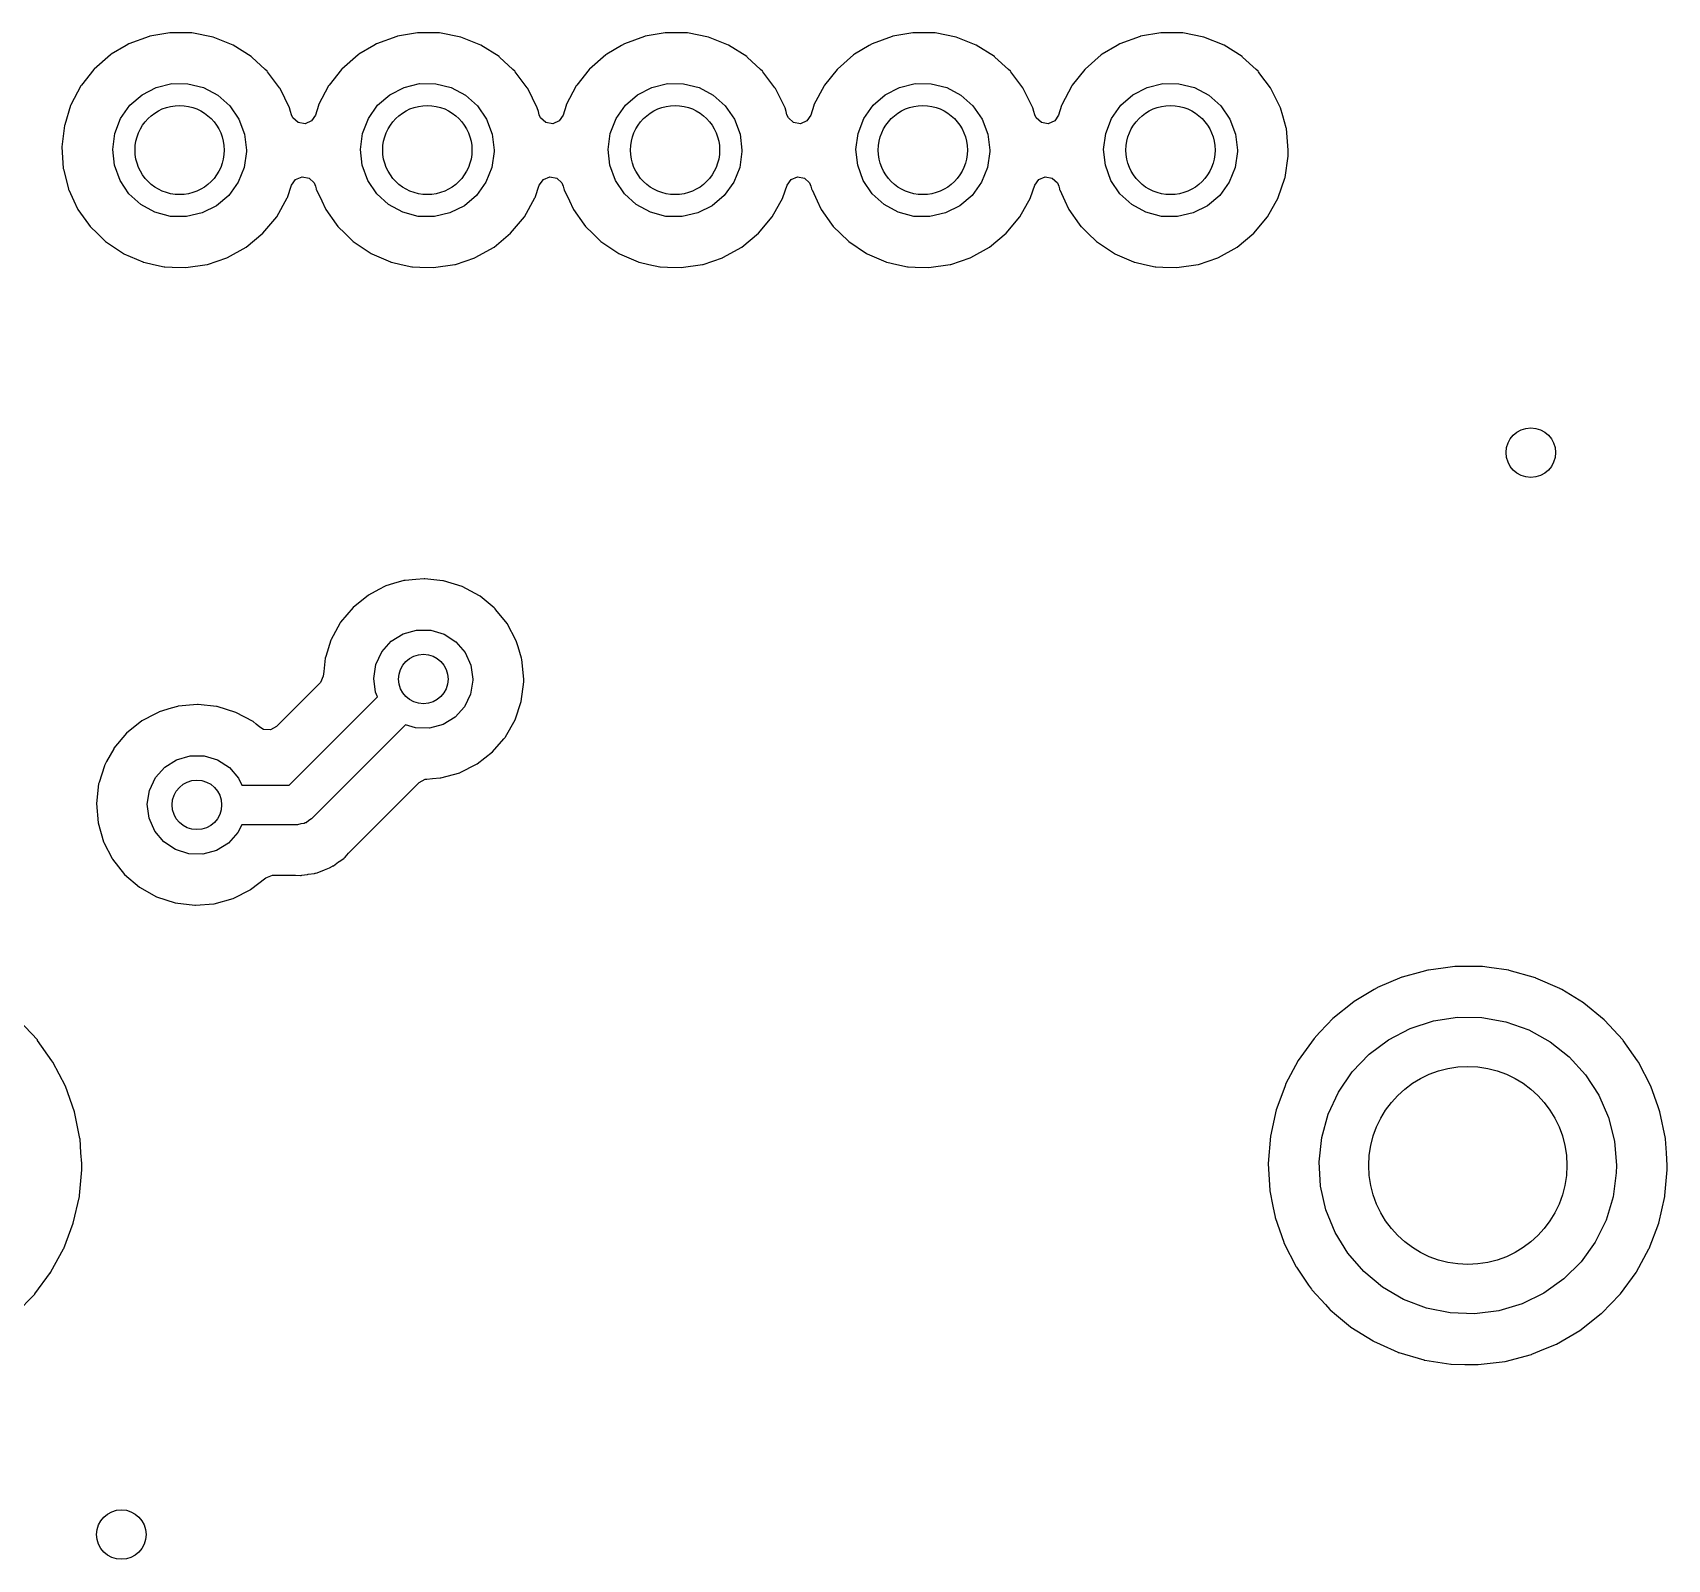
# Model space of a CAD drawing. Extents: x 41 to 172, y -238 to -26.
# Drawn here: x 70.99 to 87.48, y -208.28 to -192.87 of the extents above; entities that cross this region are included whole.
import ezdxf

# ---------------------------------------------------------------- set-up
doc = ezdxf.new("R2010")
doc.units = 0
doc.layers.add('BLACK', color=7, linetype='CONTINUOUS')

msp = doc.modelspace()

# ---------------------------------------------------------------- linework, layer by layer
at = {"layer": 'BLACK', "linetype": 'CONTINUOUS'}
for p, q in [((71.93, -192.994), (71.78, -193.083)), ((71.9583, -192.977), (71.93, -192.994)), ((72.1624, -192.902), (71.9583, -192.977)), ((72.1681, -192.901), (72.1624, -192.902)), ((72.371, -192.866), (72.1681, -192.901)), ((72.1681, -192.901), (72.1681, -192.901)), ((72.3767, -192.865), (72.371, -192.866)), ((72.371, -192.866), (72.371, -192.866)), ((72.4794, -192.866), (72.3767, -192.865)), ((72.5885, -192.868), (72.4794, -192.866)), ((72.5942, -192.868), (72.5885, -192.868)), ((72.5885, -192.868), (72.5885, -192.868)), ((72.8076, -192.91), (72.5942, -192.868)), ((73.0096, -192.991), (72.8076, -192.91)), ((73.1936, -193.107), (73.0096, -192.991)), ((74.43, -192.994), (74.28, -193.083)), ((74.4583, -192.977), (74.43, -192.994)), ((74.6624, -192.902), (74.4583, -192.977)), ((74.6681, -192.901), (74.6624, -192.902)), ((74.871, -192.866), (74.6681, -192.901)), ((74.6681, -192.901), (74.6681, -192.901)), ((74.8767, -192.865), (74.871, -192.866)), ((74.871, -192.866), (74.871, -192.866)), ((74.9794, -192.866), (74.8767, -192.865)), ((75.0885, -192.868), (74.9794, -192.866)), ((75.0942, -192.868), (75.0885, -192.868)), ((75.0885, -192.868), (75.0885, -192.868)), ((75.3076, -192.91), (75.0942, -192.868)), ((75.5096, -192.991), (75.3076, -192.91)), ((75.6936, -193.107), (75.5096, -192.991)), ((76.93, -192.994), (76.78, -193.083)), ((76.9583, -192.977), (76.93, -192.994)), ((77.1624, -192.902), (76.9583, -192.977)), ((77.1681, -192.901), (77.1624, -192.902)), ((77.371, -192.866), (77.1681, -192.901)), ((77.1681, -192.901), (77.1681, -192.901)), ((77.3767, -192.865), (77.371, -192.866)), ((77.371, -192.866), (77.371, -192.866)), ((77.4794, -192.866), (77.3767, -192.865)), ((77.5885, -192.868), (77.4794, -192.866)), ((77.5942, -192.868), (77.5885, -192.868)), ((77.5885, -192.868), (77.5885, -192.868)), ((77.8076, -192.91), (77.5942, -192.868)), ((78.0096, -192.991), (77.8076, -192.91)), ((78.1936, -193.107), (78.0096, -192.991)), ((79.43, -192.994), (79.28, -193.083)), ((79.4583, -192.977), (79.43, -192.994)), ((79.6624, -192.902), (79.4583, -192.977)), ((79.6681, -192.901), (79.6624, -192.902)), ((79.871, -192.866), (79.6681, -192.901)), ((79.6681, -192.901), (79.6681, -192.901)), ((79.8767, -192.865), (79.871, -192.866)), ((79.871, -192.866), (79.871, -192.866)), ((79.9794, -192.866), (79.8767, -192.865)), ((80.0885, -192.868), (79.9794, -192.866)), ((80.0942, -192.868), (80.0885, -192.868)), ((80.0885, -192.868), (80.0885, -192.868)), ((80.3076, -192.91), (80.0942, -192.868)), ((80.5096, -192.991), (80.3076, -192.91)), ((80.6936, -193.107), (80.5096, -192.991)), ((81.93, -192.994), (81.78, -193.083)), ((81.9583, -192.977), (81.93, -192.994)), ((82.1624, -192.902), (81.9583, -192.977)), ((82.1681, -192.901), (82.1624, -192.902)), ((82.371, -192.866), (82.1681, -192.901)), ((82.1681, -192.901), (82.1681, -192.901)), ((82.3767, -192.865), (82.371, -192.866)), ((82.371, -192.866), (82.371, -192.866)), ((82.4794, -192.866), (82.3767, -192.865)), ((82.5885, -192.868), (82.4794, -192.866)), ((82.5942, -192.868), (82.5885, -192.868)), ((82.5885, -192.868), (82.5885, -192.868)), ((82.8076, -192.91), (82.5942, -192.868)), ((83.0096, -192.991), (82.8076, -192.91)), ((83.1936, -193.107), (83.0096, -192.991)), ((71.7714, -193.088), (71.6078, -193.232)), ((71.78, -193.083), (71.7714, -193.088)), ((73.1978, -193.111), (73.1936, -193.107)), ((73.3335, -193.236), (73.1978, -193.111)), ((73.1978, -193.111), (73.1978, -193.111)), ((74.2714, -193.088), (74.1078, -193.232)), ((74.28, -193.083), (74.2714, -193.088)), ((75.6978, -193.111), (75.6936, -193.107)), ((75.8335, -193.236), (75.6978, -193.111)), ((75.6978, -193.111), (75.6978, -193.111)), ((76.7714, -193.088), (76.6078, -193.232)), ((76.78, -193.083), (76.7714, -193.088)), ((78.1978, -193.111), (78.1936, -193.107)), ((78.3335, -193.236), (78.1978, -193.111)), ((78.1978, -193.111), (78.1978, -193.111)), ((79.2714, -193.088), (79.1078, -193.232)), ((79.28, -193.083), (79.2714, -193.088)), ((80.6978, -193.111), (80.6936, -193.107)), ((80.8335, -193.236), (80.6978, -193.111)), ((80.6978, -193.111), (80.6978, -193.111)), ((81.7714, -193.088), (81.6078, -193.232)), ((81.78, -193.083), (81.7714, -193.088)), ((83.1978, -193.111), (83.1936, -193.107)), ((83.3335, -193.236), (83.1978, -193.111)), ((83.1978, -193.111), (83.1978, -193.111)), ((71.6043, -193.236), (71.4786, -193.396)), ((71.6078, -193.232), (71.6043, -193.236)), ((73.3533, -193.255), (73.3335, -193.236)), ((73.3567, -193.259), (73.3533, -193.255)), ((73.478, -193.422), (73.3567, -193.259)), ((73.3567, -193.259), (73.3567, -193.259)), ((74.1043, -193.236), (73.9786, -193.396)), ((74.1078, -193.232), (74.1043, -193.236)), ((75.8533, -193.255), (75.8335, -193.236)), ((75.8567, -193.259), (75.8533, -193.255)), ((75.978, -193.422), (75.8567, -193.259)), ((75.8567, -193.259), (75.8567, -193.259)), ((76.6043, -193.236), (76.4786, -193.396)), ((76.6078, -193.232), (76.6043, -193.236)), ((78.3533, -193.255), (78.3335, -193.236)), ((78.3567, -193.259), (78.3533, -193.255)), ((78.478, -193.422), (78.3567, -193.259)), ((78.3567, -193.259), (78.3567, -193.259)), ((79.1043, -193.236), (78.9786, -193.396)), ((79.1078, -193.232), (79.1043, -193.236)), ((80.8533, -193.255), (80.8335, -193.236)), ((80.8567, -193.259), (80.8533, -193.255)), ((80.978, -193.422), (80.8567, -193.259)), ((80.8567, -193.259), (80.8567, -193.259)), ((81.6043, -193.236), (81.4786, -193.396)), ((81.6078, -193.232), (81.6043, -193.236)), ((83.3533, -193.255), (83.3335, -193.236)), ((83.3567, -193.259), (83.3533, -193.255)), ((83.3721, -193.28), (83.3567, -193.259)), ((83.3567, -193.259), (83.3567, -193.259)), ((83.478, -193.422), (83.3721, -193.28)), ((71.4732, -193.403), (71.3719, -193.595)), ((71.4786, -193.396), (71.4732, -193.403)), ((71.9684, -193.598), (72.0906, -193.492)), ((72.0906, -193.492), (72.2347, -193.417)), ((72.2347, -193.417), (72.3924, -193.379)), ((72.3924, -193.379), (72.5546, -193.38)), ((72.5546, -193.38), (72.7119, -193.42)), ((72.7119, -193.42), (72.8552, -193.496)), ((72.8552, -193.496), (72.9763, -193.604)), ((73.4834, -193.429), (73.478, -193.422)), ((73.5796, -193.624), (73.4834, -193.429)), ((73.9732, -193.403), (73.8719, -193.595)), ((73.9786, -193.396), (73.9732, -193.403)), ((74.4684, -193.598), (74.5906, -193.492)), ((74.5906, -193.492), (74.7347, -193.417)), ((74.7347, -193.417), (74.8924, -193.379)), ((74.8924, -193.379), (75.0546, -193.38)), ((75.0546, -193.38), (75.2119, -193.42)), ((75.2119, -193.42), (75.3552, -193.496)), ((75.3552, -193.496), (75.4763, -193.604)), ((75.9834, -193.429), (75.978, -193.422)), ((76.0796, -193.624), (75.9834, -193.429)), ((76.4732, -193.403), (76.3719, -193.595)), ((76.4786, -193.396), (76.4732, -193.403)), ((76.9684, -193.598), (77.0906, -193.492)), ((77.0906, -193.492), (77.2347, -193.417)), ((77.2347, -193.417), (77.3924, -193.379)), ((77.3924, -193.379), (77.5546, -193.38)), ((77.5546, -193.38), (77.7119, -193.42)), ((77.7119, -193.42), (77.8552, -193.496)), ((77.8552, -193.496), (77.9763, -193.604)), ((78.4834, -193.429), (78.478, -193.422)), ((78.5796, -193.624), (78.4834, -193.429)), ((78.9732, -193.403), (78.8719, -193.595)), ((78.9786, -193.396), (78.9732, -193.403)), ((79.4684, -193.598), (79.5906, -193.492)), ((79.5906, -193.492), (79.7347, -193.417)), ((79.7347, -193.417), (79.8924, -193.379)), ((79.8924, -193.379), (80.0546, -193.38)), ((80.0546, -193.38), (80.2119, -193.42)), ((80.2119, -193.42), (80.3552, -193.496)), ((80.3552, -193.496), (80.4763, -193.604)), ((80.9834, -193.429), (80.978, -193.422)), ((81.0796, -193.624), (80.9834, -193.429)), ((81.4732, -193.403), (81.3719, -193.595)), ((81.4786, -193.396), (81.4732, -193.403)), ((81.9684, -193.598), (82.0906, -193.492)), ((82.0906, -193.492), (82.2347, -193.417)), ((82.2347, -193.417), (82.3924, -193.379)), ((82.3924, -193.379), (82.5546, -193.38)), ((82.5546, -193.38), (82.7119, -193.42)), ((82.7119, -193.42), (82.8552, -193.496)), ((82.8552, -193.496), (82.9763, -193.604)), ((83.4834, -193.429), (83.478, -193.422)), ((83.5796, -193.624), (83.4834, -193.429)), ((71.3702, -193.601), (71.3102, -193.794)), ((71.3719, -193.595), (71.3702, -193.601)), ((71.8751, -193.731), (71.9684, -193.598)), ((72.9763, -193.604), (73.0682, -193.737)), ((73.5901, -193.661), (73.5796, -193.624)), ((73.599, -193.693), (73.5901, -193.661)), ((73.8702, -193.601), (73.8406, -193.696)), ((73.8719, -193.595), (73.8702, -193.601)), ((73.8702, -193.601), (73.8702, -193.601)), ((74.3751, -193.731), (74.4684, -193.598)), ((75.4763, -193.604), (75.5682, -193.737)), ((76.0901, -193.661), (76.0796, -193.624)), ((76.099, -193.693), (76.0901, -193.661)), ((76.3702, -193.601), (76.3406, -193.696)), ((76.3719, -193.595), (76.3702, -193.601)), ((76.3702, -193.601), (76.3702, -193.601)), ((76.8751, -193.731), (76.9684, -193.598)), ((77.9763, -193.604), (78.0682, -193.737)), ((78.5901, -193.661), (78.5796, -193.624)), ((78.599, -193.693), (78.5901, -193.661)), ((78.8702, -193.601), (78.8406, -193.696)), ((78.8719, -193.595), (78.8702, -193.601)), ((78.8702, -193.601), (78.8702, -193.601)), ((79.3751, -193.731), (79.4684, -193.598)), ((80.4763, -193.604), (80.5682, -193.737)), ((81.0901, -193.661), (81.0796, -193.624)), ((81.099, -193.693), (81.0901, -193.661)), ((81.3702, -193.601), (81.3406, -193.696)), ((81.3719, -193.595), (81.3702, -193.601)), ((81.3702, -193.601), (81.3702, -193.601)), ((81.8751, -193.731), (81.9684, -193.598)), ((82.9763, -193.604), (83.0682, -193.737)), ((83.6028, -193.706), (83.5796, -193.624)), ((71.3074, -193.803), (71.2818, -194.019)), ((71.3102, -193.794), (71.3074, -193.803)), ((71.8162, -193.882), (71.8751, -193.731)), ((73.0682, -193.737), (73.1255, -193.889)), ((73.6132, -193.725), (73.599, -193.693)), ((73.6662, -193.772), (73.6132, -193.725)), ((73.7363, -193.784), (73.6662, -193.772)), ((73.8013, -193.755), (73.7363, -193.784)), ((73.8406, -193.696), (73.8013, -193.755)), ((74.3162, -193.882), (74.3751, -193.731)), ((75.5682, -193.737), (75.6255, -193.889)), ((76.1132, -193.725), (76.099, -193.693)), ((76.1662, -193.772), (76.1132, -193.725)), ((76.2363, -193.784), (76.1662, -193.772)), ((76.3013, -193.755), (76.2363, -193.784)), ((76.3406, -193.696), (76.3013, -193.755)), ((76.8162, -193.882), (76.8751, -193.731)), ((78.0682, -193.737), (78.1255, -193.889)), ((78.6132, -193.725), (78.599, -193.693)), ((78.6662, -193.772), (78.6132, -193.725)), ((78.7363, -193.784), (78.6662, -193.772)), ((78.8013, -193.755), (78.7363, -193.784)), ((78.8406, -193.696), (78.8013, -193.755)), ((79.3162, -193.882), (79.3751, -193.731)), ((80.5682, -193.737), (80.6255, -193.889)), ((81.1132, -193.725), (81.099, -193.693)), ((81.1662, -193.772), (81.1132, -193.725)), ((81.2363, -193.784), (81.1662, -193.772)), ((81.3013, -193.755), (81.2363, -193.784)), ((81.3406, -193.696), (81.3013, -193.755)), ((81.8162, -193.882), (81.8751, -193.731)), ((83.0682, -193.737), (83.1255, -193.889)), ((83.6368, -193.827), (83.6028, -193.706)), ((71.795, -194.043), (71.8162, -193.882)), ((73.1255, -193.889), (73.145, -194.05)), ((74.295, -194.043), (74.3162, -193.882)), ((75.6255, -193.889), (75.645, -194.05)), ((76.795, -194.043), (76.8162, -193.882)), ((78.1255, -193.889), (78.145, -194.05)), ((79.295, -194.043), (79.3162, -193.882)), ((80.6255, -193.889), (80.645, -194.05)), ((81.795, -194.043), (81.8162, -193.882)), ((83.1255, -193.889), (83.145, -194.05)), ((83.6387, -193.833), (83.6368, -193.827)), ((83.6586, -194.05), (83.6387, -193.833)), ((71.2818, -194.019), (71.2961, -194.236)), ((71.8128, -194.204), (71.795, -194.043)), ((73.1449, -194.064), (73.122, -194.225)), ((73.145, -194.05), (73.1449, -194.064)), ((74.3128, -194.204), (74.295, -194.043)), ((75.6449, -194.064), (75.622, -194.225)), ((75.645, -194.05), (75.6449, -194.064)), ((76.8128, -194.204), (76.795, -194.043)), ((78.1449, -194.064), (78.122, -194.225)), ((78.145, -194.05), (78.1449, -194.064)), ((79.3128, -194.204), (79.295, -194.043)), ((80.6449, -194.064), (80.622, -194.225)), ((80.645, -194.05), (80.6449, -194.064)), ((81.8128, -194.204), (81.795, -194.043)), ((83.1449, -194.064), (83.122, -194.225)), ((83.145, -194.05), (83.1449, -194.064)), ((83.6257, -194.327), (83.6569, -194.112)), ((83.6569, -194.112), (83.6586, -194.05)), ((71.2961, -194.236), (71.2975, -194.242)), ((71.2975, -194.242), (71.2975, -194.242)), ((71.2975, -194.242), (71.3482, -194.441)), ((71.8686, -194.356), (71.8128, -194.204)), ((73.122, -194.225), (73.0615, -194.375)), ((73.6406, -194.346), (73.7063, -194.319)), ((73.7063, -194.319), (73.7761, -194.332)), ((74.3686, -194.356), (74.3128, -194.204)), ((75.622, -194.225), (75.5615, -194.375)), ((76.1406, -194.346), (76.2063, -194.319)), ((76.2063, -194.319), (76.2761, -194.332)), ((76.8686, -194.356), (76.8128, -194.204)), ((78.122, -194.225), (78.0615, -194.375)), ((78.6406, -194.346), (78.7063, -194.319)), ((78.7063, -194.319), (78.7761, -194.332)), ((79.3686, -194.356), (79.3128, -194.204)), ((80.622, -194.225), (80.5615, -194.375)), ((81.1406, -194.346), (81.2063, -194.319)), ((81.2063, -194.319), (81.2761, -194.332)), ((81.8686, -194.356), (81.8128, -194.204)), ((83.122, -194.225), (83.0615, -194.375)), ((71.3482, -194.441), (71.3496, -194.447)), ((71.3496, -194.447), (71.352, -194.452)), ((71.352, -194.452), (71.4037, -194.564)), ((71.959, -194.491), (71.8686, -194.356)), ((73.0615, -194.375), (72.9669, -194.507)), ((73.5577, -194.528), (73.5997, -194.404)), ((73.5997, -194.404), (73.6406, -194.346)), ((73.7761, -194.332), (73.8278, -194.381)), ((73.8278, -194.381), (73.8412, -194.414)), ((73.8412, -194.414), (73.8482, -194.441)), ((73.8482, -194.441), (73.8482, -194.441)), ((73.8482, -194.441), (73.8496, -194.447)), ((73.8496, -194.447), (73.852, -194.452)), ((73.852, -194.452), (73.9037, -194.564)), ((74.459, -194.491), (74.3686, -194.356)), ((75.5615, -194.375), (75.4669, -194.507)), ((76.0577, -194.528), (76.0997, -194.404)), ((76.0997, -194.404), (76.1406, -194.346)), ((76.2761, -194.332), (76.3278, -194.381)), ((76.3278, -194.381), (76.3412, -194.414)), ((76.3412, -194.414), (76.3482, -194.441)), ((76.3482, -194.441), (76.3482, -194.441)), ((76.3482, -194.441), (76.3496, -194.447)), ((76.3496, -194.447), (76.352, -194.452)), ((76.352, -194.452), (76.4037, -194.564)), ((76.959, -194.491), (76.8686, -194.356)), ((78.0615, -194.375), (77.9669, -194.507)), ((78.5577, -194.528), (78.5997, -194.404)), ((78.5997, -194.404), (78.6406, -194.346)), ((78.7761, -194.332), (78.8278, -194.381)), ((78.8278, -194.381), (78.8412, -194.414)), ((78.8412, -194.414), (78.8482, -194.441)), ((78.8482, -194.441), (78.8482, -194.441)), ((78.8482, -194.441), (78.8496, -194.447)), ((78.8496, -194.447), (78.852, -194.452)), ((78.852, -194.452), (78.9037, -194.564)), ((79.459, -194.491), (79.3686, -194.356)), ((80.5615, -194.375), (80.4669, -194.507)), ((81.0577, -194.528), (81.0997, -194.404)), ((81.0997, -194.404), (81.1406, -194.346)), ((81.2761, -194.332), (81.3278, -194.381)), ((81.3278, -194.381), (81.3412, -194.414)), ((81.3412, -194.414), (81.3482, -194.441)), ((81.3482, -194.441), (81.3482, -194.441)), ((81.3482, -194.441), (81.3496, -194.447)), ((81.3496, -194.447), (81.352, -194.452)), ((81.352, -194.452), (81.4037, -194.564)), ((81.959, -194.491), (81.8686, -194.356)), ((83.0615, -194.375), (82.9669, -194.507)), ((83.5577, -194.528), (83.6239, -194.333)), ((83.6239, -194.333), (83.6257, -194.327)), ((83.6239, -194.333), (83.6239, -194.333)), ((71.4037, -194.564), (71.4407, -194.644)), ((71.4407, -194.644), (71.444, -194.649)), ((71.444, -194.649), (71.5491, -194.798)), ((72.079, -194.6), (71.959, -194.491)), ((72.2215, -194.678), (72.079, -194.6)), ((72.8435, -194.612), (72.6986, -194.685)), ((72.9669, -194.507), (72.8435, -194.612)), ((73.4495, -194.723), (73.5558, -194.533)), ((73.5558, -194.533), (73.5577, -194.528)), ((73.5577, -194.528), (73.5577, -194.528)), ((73.9037, -194.564), (73.9407, -194.644)), ((73.9407, -194.644), (73.944, -194.649)), ((73.944, -194.649), (74.0491, -194.798)), ((74.579, -194.6), (74.459, -194.491)), ((74.7215, -194.678), (74.579, -194.6)), ((75.3435, -194.612), (75.1986, -194.685)), ((75.4669, -194.507), (75.3435, -194.612)), ((75.9495, -194.723), (76.0558, -194.533)), ((76.0558, -194.533), (76.0577, -194.528)), ((76.0577, -194.528), (76.0577, -194.528)), ((76.4037, -194.564), (76.4407, -194.644)), ((76.4407, -194.644), (76.444, -194.649)), ((76.444, -194.649), (76.5491, -194.798)), ((77.079, -194.6), (76.959, -194.491)), ((77.2215, -194.678), (77.079, -194.6)), ((77.8435, -194.612), (77.6986, -194.685)), ((77.9669, -194.507), (77.8435, -194.612)), ((78.4495, -194.723), (78.5558, -194.533)), ((78.5558, -194.533), (78.5577, -194.528)), ((78.5577, -194.528), (78.5577, -194.528)), ((78.9037, -194.564), (78.9407, -194.644)), ((78.9407, -194.644), (78.944, -194.649)), ((78.944, -194.649), (79.0491, -194.798)), ((79.579, -194.6), (79.459, -194.491)), ((79.7215, -194.678), (79.579, -194.6)), ((80.3435, -194.612), (80.1986, -194.685)), ((80.4669, -194.507), (80.3435, -194.612)), ((80.9495, -194.723), (81.0558, -194.533)), ((81.0558, -194.533), (81.0577, -194.528)), ((81.0577, -194.528), (81.0577, -194.528)), ((81.4037, -194.564), (81.4407, -194.644)), ((81.4407, -194.644), (81.444, -194.649)), ((81.444, -194.649), (81.5491, -194.798)), ((82.079, -194.6), (81.959, -194.491)), ((82.2215, -194.678), (82.079, -194.6)), ((82.8435, -194.612), (82.6986, -194.685)), ((82.9669, -194.507), (82.8435, -194.612)), ((83.4495, -194.723), (83.5558, -194.533)), ((83.5558, -194.533), (83.5577, -194.528)), ((83.5577, -194.528), (83.5577, -194.528)), ((71.5491, -194.798), (71.5662, -194.822)), ((72.3784, -194.719), (72.2215, -194.678)), ((72.5406, -194.721), (72.3784, -194.719)), ((72.6986, -194.685), (72.5406, -194.721)), ((73.3104, -194.89), (73.4495, -194.723)), ((74.0491, -194.798), (74.0662, -194.822)), ((74.8784, -194.719), (74.7215, -194.678)), ((75.0406, -194.721), (74.8784, -194.719)), ((75.1986, -194.685), (75.0406, -194.721)), ((75.8104, -194.89), (75.9495, -194.723)), ((76.5491, -194.798), (76.5662, -194.822)), ((77.3784, -194.719), (77.2215, -194.678)), ((77.5406, -194.721), (77.3784, -194.719)), ((77.6986, -194.685), (77.5406, -194.721)), ((78.3104, -194.89), (78.4495, -194.723)), ((79.0491, -194.798), (79.0662, -194.822)), ((79.8784, -194.719), (79.7215, -194.678)), ((80.0406, -194.721), (79.8784, -194.719)), ((80.1986, -194.685), (80.0406, -194.721)), ((80.8104, -194.89), (80.9495, -194.723)), ((81.5491, -194.798), (81.5662, -194.822)), ((82.3784, -194.719), (82.2215, -194.678)), ((82.5406, -194.721), (82.3784, -194.719)), ((82.6986, -194.685), (82.5406, -194.721)), ((83.3104, -194.89), (83.4495, -194.723)), ((71.5662, -194.822), (71.5703, -194.826)), ((71.5703, -194.826), (71.6366, -194.89)), ((71.6366, -194.89), (71.722, -194.974)), ((71.722, -194.974), (71.9029, -195.095)), ((73.1432, -195.03), (73.3104, -194.89)), ((74.0662, -194.822), (74.0703, -194.826)), ((74.0703, -194.826), (74.1366, -194.89)), ((74.1366, -194.89), (74.222, -194.974)), ((74.222, -194.974), (74.4029, -195.095)), ((75.6432, -195.03), (75.8104, -194.89)), ((76.5662, -194.822), (76.5703, -194.826)), ((76.5703, -194.826), (76.6366, -194.89)), ((76.6366, -194.89), (76.722, -194.974)), ((76.722, -194.974), (76.9029, -195.095)), ((78.1432, -195.03), (78.3104, -194.89)), ((79.0662, -194.822), (79.0703, -194.826)), ((79.0703, -194.826), (79.1366, -194.89)), ((79.1366, -194.89), (79.222, -194.974)), ((79.222, -194.974), (79.4029, -195.095)), ((80.6432, -195.03), (80.8104, -194.89)), ((81.5662, -194.822), (81.5703, -194.826)), ((81.5703, -194.826), (81.6366, -194.89)), ((81.6366, -194.89), (81.722, -194.974)), ((81.722, -194.974), (81.9029, -195.095)), ((83.1432, -195.03), (83.3104, -194.89)), ((71.9029, -195.095), (71.9082, -195.097)), ((71.9082, -195.097), (71.9082, -195.097)), ((71.9082, -195.097), (72.0974, -195.178)), ((72.7529, -195.204), (72.948, -195.138)), ((72.948, -195.138), (72.9534, -195.136)), ((72.948, -195.138), (72.948, -195.138)), ((72.9534, -195.136), (73.1432, -195.03)), ((74.4029, -195.095), (74.4082, -195.097)), ((74.4082, -195.097), (74.4082, -195.097)), ((74.4082, -195.097), (74.5974, -195.178)), ((75.2529, -195.204), (75.448, -195.138)), ((75.448, -195.138), (75.4534, -195.136)), ((75.448, -195.138), (75.448, -195.138)), ((75.4534, -195.136), (75.6432, -195.03)), ((76.9029, -195.095), (76.9082, -195.097)), ((76.9082, -195.097), (76.9082, -195.097)), ((76.9082, -195.097), (77.0974, -195.178)), ((77.7529, -195.204), (77.948, -195.138)), ((77.948, -195.138), (77.9534, -195.136)), ((77.948, -195.138), (77.948, -195.138)), ((77.9534, -195.136), (78.1432, -195.03)), ((79.4029, -195.095), (79.4082, -195.097)), ((79.4082, -195.097), (79.4082, -195.097)), ((79.4082, -195.097), (79.5974, -195.178)), ((80.2529, -195.204), (80.448, -195.138)), ((80.448, -195.138), (80.4534, -195.136)), ((80.448, -195.138), (80.448, -195.138)), ((80.4534, -195.136), (80.6432, -195.03)), ((81.9029, -195.095), (81.9082, -195.097)), ((81.9082, -195.097), (81.9082, -195.097)), ((81.9082, -195.097), (82.0974, -195.178)), ((82.7529, -195.204), (82.948, -195.138)), ((82.948, -195.138), (82.9534, -195.136)), ((82.948, -195.138), (82.948, -195.138)), ((82.9534, -195.136), (83.1432, -195.03)), ((72.0974, -195.178), (72.0974, -195.178)), ((72.0974, -195.178), (72.1027, -195.18)), ((72.1027, -195.18), (72.1083, -195.182)), ((72.1083, -195.182), (72.2065, -195.204)), ((72.2065, -195.204), (72.3149, -195.228)), ((72.3149, -195.228), (72.3206, -195.229)), ((72.3206, -195.229), (72.3206, -195.229)), ((72.3206, -195.229), (72.3936, -195.231)), ((72.3936, -195.231), (72.5322, -195.237)), ((72.5322, -195.237), (72.7475, -195.206)), ((72.7475, -195.206), (72.7529, -195.204)), ((72.7529, -195.204), (72.7529, -195.204)), ((74.5974, -195.178), (74.5974, -195.178)), ((74.5974, -195.178), (74.6027, -195.18)), ((74.6027, -195.18), (74.6083, -195.182)), ((74.6083, -195.182), (74.7065, -195.204)), ((74.7065, -195.204), (74.8149, -195.228)), ((74.8149, -195.228), (74.8206, -195.229)), ((74.8206, -195.229), (74.8206, -195.229)), ((74.8206, -195.229), (74.8936, -195.231)), ((74.8936, -195.231), (75.0322, -195.237)), ((75.0322, -195.237), (75.2475, -195.206)), ((75.2475, -195.206), (75.2529, -195.204)), ((75.2529, -195.204), (75.2529, -195.204)), ((77.0974, -195.178), (77.0974, -195.178)), ((77.0974, -195.178), (77.1027, -195.18)), ((77.1027, -195.18), (77.1083, -195.182)), ((77.1083, -195.182), (77.2065, -195.204)), ((77.2065, -195.204), (77.3149, -195.228)), ((77.3149, -195.228), (77.3206, -195.229)), ((77.3206, -195.229), (77.3206, -195.229)), ((77.3206, -195.229), (77.3936, -195.231)), ((77.3936, -195.231), (77.5322, -195.237)), ((77.5322, -195.237), (77.7475, -195.206)), ((77.7475, -195.206), (77.7529, -195.204)), ((77.7529, -195.204), (77.7529, -195.204)), ((79.5974, -195.178), (79.5974, -195.178)), ((79.5974, -195.178), (79.6027, -195.18)), ((79.6027, -195.18), (79.6083, -195.182)), ((79.6083, -195.182), (79.7065, -195.204)), ((79.7065, -195.204), (79.8149, -195.228)), ((79.8149, -195.228), (79.8206, -195.229)), ((79.8206, -195.229), (79.8206, -195.229)), ((79.8206, -195.229), (79.8936, -195.231)), ((79.8936, -195.231), (80.0322, -195.237)), ((80.0322, -195.237), (80.2475, -195.206)), ((80.2475, -195.206), (80.2529, -195.204)), ((80.2529, -195.204), (80.2529, -195.204)), ((82.0974, -195.178), (82.0974, -195.178)), ((82.0974, -195.178), (82.1027, -195.18)), ((82.1027, -195.18), (82.1083, -195.182)), ((82.1083, -195.182), (82.2065, -195.204)), ((82.2065, -195.204), (82.3149, -195.228)), ((82.3149, -195.228), (82.3206, -195.229)), ((82.3206, -195.229), (82.3206, -195.229)), ((82.3206, -195.229), (82.3936, -195.231)), ((82.3936, -195.231), (82.5322, -195.237)), ((82.5322, -195.237), (82.7475, -195.206)), ((82.7475, -195.206), (82.7529, -195.204)), ((82.7529, -195.204), (82.7529, -195.204)), ((74.6291, -198.427), (74.5504, -198.45)), ((74.7342, -198.396), (74.6291, -198.427)), ((74.7401, -198.395), (74.7342, -198.396)), ((74.7342, -198.396), (74.7342, -198.396)), ((74.7462, -198.394), (74.7401, -198.395)), ((74.7463, -198.394), (74.7462, -198.394)), ((74.8546, -198.384), (74.7463, -198.394)), ((74.9371, -198.377), (74.8546, -198.384)), ((74.9432, -198.377), (74.9371, -198.377)), ((75.1276, -198.397), (74.9432, -198.377)), ((74.9432, -198.377), (74.9432, -198.377)), ((75.1338, -198.397), (75.1276, -198.397)), ((75.1276, -198.397), (75.1276, -198.397)), ((75.3227, -198.456), (75.1338, -198.397)), ((74.3751, -198.542), (74.221, -198.666)), ((74.4802, -198.487), (74.3751, -198.542)), ((74.5449, -198.453), (74.4802, -198.487)), ((74.5504, -198.45), (74.5449, -198.453)), ((74.5449, -198.453), (74.5449, -198.453)), ((75.4967, -198.55), (75.3227, -198.456)), ((75.5014, -198.554), (75.4967, -198.55)), ((75.6427, -198.671), (75.5014, -198.554)), ((75.5014, -198.554), (75.5014, -198.554)), ((74.221, -198.666), (74.0938, -198.817)), ((75.6491, -198.676), (75.6427, -198.671)), ((75.653, -198.681), (75.6491, -198.676)), ((75.6614, -198.691), (75.653, -198.681)), ((75.653, -198.681), (75.653, -198.681)), ((75.7741, -198.829), (75.6614, -198.691)), ((74.0909, -198.823), (74.0198, -198.952)), ((74.0938, -198.817), (74.0909, -198.823)), ((74.0909, -198.823), (74.0909, -198.823)), ((74.6059, -199.009), (74.7258, -198.934)), ((74.7258, -198.934), (74.8621, -198.895)), ((74.8621, -198.895), (75.0039, -198.895)), ((75.0039, -198.895), (75.1397, -198.936)), ((75.1397, -198.936), (75.2587, -199.013)), ((75.8669, -199.004), (75.7741, -198.829)), ((73.9967, -198.997), (73.9444, -199.162)), ((73.9986, -198.991), (73.9967, -198.997)), ((73.9967, -198.997), (73.9967, -198.997)), ((74.0198, -198.952), (73.9986, -198.991)), ((74.5121, -199.115), (74.6059, -199.009)), ((75.2587, -199.013), (75.3512, -199.121)), ((75.8854, -199.065), (75.8669, -199.004)), ((75.9201, -199.18), (75.8854, -199.065)), ((73.9388, -199.179), (73.9238, -199.313)), ((73.9444, -199.162), (73.9388, -199.179)), ((74.43, -199.384), (74.4518, -199.244)), ((74.4518, -199.244), (74.5121, -199.115)), ((75.3512, -199.121), (75.4099, -199.25)), ((75.4099, -199.25), (75.43, -199.39)), ((75.9241, -199.193), (75.9201, -199.18)), ((75.9434, -199.39), (75.9241, -199.193)), ((73.891, -199.426), (73.8823, -199.436)), ((73.9184, -199.361), (73.891, -199.426)), ((73.9238, -199.313), (73.9184, -199.361)), ((74.4484, -199.524), (74.43, -199.384)), ((75.4299, -199.402), (75.4063, -199.542)), ((75.43, -199.39), (75.4299, -199.402)), ((75.9182, -199.615), (75.943, -199.418)), ((75.943, -199.418), (75.9434, -199.39)), ((73.8823, -199.436), (73.4491, -199.869)), ((73.5772, -200.46), (74.4681, -199.569)), ((74.4681, -199.569), (74.4484, -199.524)), ((75.4063, -199.542), (75.3445, -199.67)), ((72.2261, -199.74), (72.0891, -199.812)), ((72.2589, -199.723), (72.2261, -199.74)), ((72.2644, -199.72), (72.2589, -199.723)), ((72.2589, -199.723), (72.2589, -199.723)), ((72.3848, -199.685), (72.2644, -199.72)), ((72.4482, -199.666), (72.3848, -199.685)), ((72.4541, -199.665), (72.4482, -199.666)), ((72.4482, -199.666), (72.4482, -199.666)), ((72.4602, -199.664), (72.4541, -199.665)), ((72.4603, -199.664), (72.4602, -199.664)), ((72.5686, -199.654), (72.4603, -199.664)), ((72.6511, -199.647), (72.5686, -199.654)), ((72.6572, -199.647), (72.6511, -199.647)), ((72.8416, -199.667), (72.6572, -199.647)), ((72.6572, -199.647), (72.6572, -199.647)), ((72.8478, -199.667), (72.8416, -199.667)), ((72.8416, -199.667), (72.8416, -199.667)), ((73.0367, -199.726), (72.8478, -199.667)), ((73.2107, -199.82), (73.0367, -199.726)), ((75.3445, -199.67), (75.2494, -199.775)), ((75.8558, -199.802), (75.9182, -199.615)), ((72.0891, -199.812), (71.935, -199.936)), ((73.2411, -199.845), (73.2107, -199.82)), ((73.2797, -199.877), (73.2411, -199.845)), ((73.3159, -199.898), (73.2797, -199.877)), ((73.3868, -199.903), (73.3159, -199.898)), ((73.4491, -199.869), (73.3868, -199.903)), ((74.7504, -199.852), (73.8012, -200.802)), ((74.8501, -199.884), (74.7504, -199.852)), ((74.9918, -199.886), (74.8501, -199.884)), ((75.1286, -199.849), (74.9918, -199.886)), ((75.2494, -199.775), (75.1286, -199.849)), ((75.7581, -199.974), (75.8558, -199.802)), ((71.8049, -200.093), (71.7335, -200.223)), ((71.8078, -200.087), (71.8049, -200.093)), ((71.8049, -200.093), (71.8049, -200.093)), ((71.935, -199.936), (71.8078, -200.087)), ((75.6288, -200.124), (75.743, -199.992)), ((75.743, -199.992), (75.754, -199.979)), ((75.754, -199.979), (75.7581, -199.974)), ((75.754, -199.979), (75.754, -199.979)), ((71.7335, -200.223), (71.7126, -200.261)), ((72.3199, -200.279), (72.4398, -200.204)), ((72.4398, -200.204), (72.5761, -200.165)), ((72.5761, -200.165), (72.7179, -200.165)), ((72.7179, -200.165), (72.8537, -200.206)), ((72.8537, -200.206), (72.9727, -200.283)), ((75.302, -200.332), (75.4675, -200.248)), ((75.4675, -200.248), (75.473, -200.246)), ((75.4675, -200.248), (75.4675, -200.248)), ((75.473, -200.246), (75.6288, -200.124)), ((71.7107, -200.267), (71.658, -200.433)), ((71.7126, -200.261), (71.7107, -200.267)), ((71.7107, -200.267), (71.7107, -200.267)), ((72.1658, -200.514), (72.2261, -200.385)), ((72.2261, -200.385), (72.3199, -200.279)), ((72.9727, -200.283), (73.0652, -200.391)), ((73.0652, -200.391), (73.0968, -200.46)), ((74.8867, -200.435), (74.949, -200.401)), ((74.949, -200.401), (74.9661, -200.399)), ((74.9661, -200.399), (75.0209, -200.395)), ((75.0209, -200.395), (75.0998, -200.388)), ((75.0998, -200.388), (75.0998, -200.388)), ((75.0998, -200.388), (75.106, -200.388)), ((75.106, -200.388), (75.2965, -200.335)), ((75.2965, -200.335), (75.302, -200.332)), ((75.302, -200.332), (75.302, -200.332)), ((71.6528, -200.449), (71.6307, -200.646)), ((71.658, -200.433), (71.6528, -200.449)), ((72.144, -200.654), (72.1658, -200.514)), ((73.0968, -200.46), (73.5772, -200.46)), ((74.1784, -201.144), (74.8867, -200.435)), ((71.6307, -200.646), (71.6473, -200.843)), ((72.1624, -200.794), (72.144, -200.654)), ((71.6473, -200.843), (71.7018, -201.033)), ((72.2195, -200.924), (72.1624, -200.794)), ((73.0971, -200.86), (73.0585, -200.94)), ((73.66, -200.86), (73.0971, -200.86)), ((73.6926, -200.853), (73.66, -200.86)), ((73.7258, -200.849), (73.6926, -200.853)), ((73.7355, -200.843), (73.7258, -200.849)), ((73.7467, -200.84), (73.7355, -200.843)), ((73.7729, -200.819), (73.7467, -200.84)), ((73.8012, -200.802), (73.7729, -200.819)), ((71.7018, -201.033), (71.7046, -201.039)), ((71.7046, -201.039), (71.7877, -201.2)), ((72.3107, -201.033), (72.2195, -200.924)), ((72.4287, -201.111), (72.3107, -201.033)), ((72.9634, -201.045), (72.8426, -201.119)), ((73.0585, -200.94), (72.9634, -201.045)), ((71.7877, -201.2), (71.7922, -201.209)), ((71.7922, -201.209), (71.915, -201.364)), ((72.5641, -201.154), (72.4287, -201.111)), ((72.7058, -201.156), (72.5641, -201.154)), ((72.8426, -201.119), (72.7058, -201.156)), ((74.0233, -201.274), (74.074, -201.235)), ((74.074, -201.235), (74.0793, -201.232)), ((74.0793, -201.232), (74.1257, -201.2)), ((74.1257, -201.2), (74.132, -201.195)), ((74.1257, -201.2), (74.1257, -201.2)), ((74.132, -201.195), (74.1391, -201.187)), ((74.1391, -201.187), (74.1734, -201.149)), ((74.1734, -201.149), (74.1784, -201.144)), ((71.915, -201.364), (72.0656, -201.492)), ((73.187, -201.516), (73.3411, -201.395)), ((73.3411, -201.395), (73.4071, -201.369)), ((73.4071, -201.369), (73.4187, -201.368)), ((73.4187, -201.368), (73.6311, -201.368)), ((73.6311, -201.368), (73.6397, -201.369)), ((73.6397, -201.369), (73.6898, -201.372)), ((73.6898, -201.372), (73.6898, -201.372)), ((73.6898, -201.372), (73.6974, -201.373)), ((73.6974, -201.373), (73.7048, -201.371)), ((73.7048, -201.371), (73.7313, -201.367)), ((73.7048, -201.371), (73.7048, -201.371)), ((73.7313, -201.367), (73.7603, -201.362)), ((73.7603, -201.362), (73.7668, -201.361)), ((73.7668, -201.361), (73.8302, -201.353)), ((73.8302, -201.353), (73.8373, -201.35)), ((73.8373, -201.35), (73.84, -201.35)), ((73.84, -201.35), (73.8563, -201.345)), ((73.8563, -201.345), (73.8588, -201.345)), ((73.8588, -201.345), (73.8663, -201.343)), ((73.8663, -201.343), (73.9248, -201.318)), ((73.9248, -201.318), (73.9309, -201.315)), ((73.9309, -201.315), (73.9835, -201.295)), ((73.9835, -201.295), (73.9907, -201.292)), ((73.9835, -201.295), (73.9835, -201.295)), ((73.9907, -201.292), (73.9969, -201.288)), ((73.9969, -201.288), (73.9993, -201.287)), ((73.9993, -201.287), (74.0141, -201.279)), ((74.0141, -201.279), (74.0164, -201.277)), ((74.0164, -201.277), (74.0233, -201.274)), ((72.0656, -201.492), (72.2383, -201.589)), ((73.016, -201.602), (73.1815, -201.518)), ((73.1815, -201.518), (73.187, -201.516)), ((73.1815, -201.518), (73.1815, -201.518)), ((72.2383, -201.589), (72.4264, -201.65)), ((72.4264, -201.65), (72.6228, -201.673)), ((72.6228, -201.673), (72.6289, -201.673)), ((72.6289, -201.673), (72.8138, -201.658)), ((72.6289, -201.673), (72.6289, -201.673)), ((72.8138, -201.658), (72.8138, -201.658)), ((72.8138, -201.658), (72.82, -201.658)), ((72.82, -201.658), (73.0105, -201.605)), ((73.0105, -201.605), (73.016, -201.602)), ((73.016, -201.602), (73.016, -201.602)), ((84.804, -202.4), (84.56, -202.505)), ((84.8079, -202.399), (84.804, -202.4)), ((85.0045, -202.345), (84.8079, -202.399)), ((85.0679, -202.328), (85.0045, -202.345)), ((85.0721, -202.327), (85.0679, -202.328)), ((85.0679, -202.328), (85.0679, -202.328)), ((85.2203, -202.307), (85.0721, -202.327)), ((85.3393, -202.291), (85.2203, -202.307)), ((85.3436, -202.291), (85.3393, -202.291)), ((85.3393, -202.291), (85.3393, -202.291)), ((85.3479, -202.291), (85.3436, -202.291)), ((85.4736, -202.291), (85.3479, -202.291)), ((85.3479, -202.291), (85.3479, -202.291)), ((85.6174, -202.292), (85.4736, -202.291)), ((85.6838, -202.302), (85.6174, -202.292)), ((85.8843, -202.33), (85.6838, -202.302)), ((85.8886, -202.331), (85.8843, -202.33)), ((85.8843, -202.33), (85.8843, -202.33)), ((86.1519, -202.406), (85.8886, -202.331)), ((84.5251, -202.525), (84.3247, -202.645)), ((84.556, -202.506), (84.5251, -202.525)), ((84.56, -202.505), (84.556, -202.506)), ((84.56, -202.505), (84.56, -202.505)), ((86.1559, -202.408), (86.1519, -202.406)), ((86.3988, -202.514), (86.1559, -202.408)), ((86.1559, -202.408), (86.1559, -202.408)), ((86.4027, -202.516), (86.3988, -202.514)), ((86.4064, -202.518), (86.4027, -202.516)), ((86.4172, -202.525), (86.4064, -202.518)), ((86.4064, -202.518), (86.4064, -202.518)), ((86.6362, -202.659), (86.4172, -202.525)), ((84.321, -202.647), (84.1073, -202.818)), ((84.3247, -202.645), (84.321, -202.647)), ((84.3247, -202.645), (84.3247, -202.645)), ((86.6395, -202.662), (86.6362, -202.659)), ((86.8448, -202.83), (86.6395, -202.662)), ((71.0345, -203.033), (70.8481, -202.832)), ((84.0507, -202.878), (83.9745, -202.958)), ((84.1073, -202.818), (84.0507, -202.878)), ((84.8887, -202.917), (85.1224, -202.841)), ((85.1224, -202.841), (85.3654, -202.804)), ((85.3654, -202.804), (85.6112, -202.807)), ((85.6112, -202.807), (85.8532, -202.85)), ((85.8532, -202.85), (86.0849, -202.932)), ((86.8481, -202.832), (86.8448, -202.83)), ((86.8448, -202.83), (86.8448, -202.83)), ((87.0345, -203.033), (86.8481, -202.832)), ((71.037, -203.037), (71.0345, -203.033)), ((71.182, -203.243), (71.037, -203.037)), ((83.9188, -203.017), (83.759, -203.239)), ((83.9745, -202.958), (83.9188, -203.017)), ((84.4741, -203.178), (84.6707, -203.031)), ((84.6707, -203.031), (84.8887, -202.917)), ((86.0849, -202.932), (86.3001, -203.051)), ((86.3001, -203.051), (86.493, -203.203)), ((87.037, -203.037), (87.0345, -203.033)), ((87.182, -203.243), (87.037, -203.037)), ((84.3043, -203.356), (84.4741, -203.178)), ((86.493, -203.203), (86.6584, -203.385)), ((71.192, -203.257), (71.182, -203.243)), ((71.3176, -203.5), (71.192, -203.257)), ((83.759, -203.239), (83.6309, -203.481)), ((84.1658, -203.559), (84.3043, -203.356)), ((86.6584, -203.385), (86.792, -203.591)), ((87.192, -203.257), (87.182, -203.243)), ((87.3176, -203.5), (87.192, -203.257)), ((71.409, -203.759), (71.3176, -203.5)), ((83.6223, -203.505), (83.5367, -203.738)), ((83.6294, -203.485), (83.6223, -203.505)), ((83.6309, -203.481), (83.6294, -203.485)), ((83.6294, -203.485), (83.6294, -203.485)), ((87.3911, -203.708), (87.3176, -203.5)), ((84.0623, -203.782), (84.1658, -203.559)), ((86.792, -203.591), (86.89, -203.817)), ((87.409, -203.759), (87.3911, -203.708)), ((71.4646, -204.027), (71.409, -203.759)), ((83.5367, -203.738), (83.4784, -204.006)), ((83.9966, -204.019), (84.0623, -203.782)), ((86.89, -203.817), (86.9499, -204.055)), ((87.4646, -204.027), (87.409, -203.759)), ((71.4649, -204.031), (71.4646, -204.027)), ((71.4649, -204.031), (71.4649, -204.031)), ((71.4744, -204.171), (71.4649, -204.031)), ((83.4784, -204.006), (83.4569, -204.279)), ((83.9704, -204.263), (83.9966, -204.019)), ((87.4649, -204.031), (87.4646, -204.027)), ((87.4744, -204.171), (87.4649, -204.031)), ((87.4649, -204.031), (87.4649, -204.031)), ((71.4818, -204.279), (71.4744, -204.171)), ((86.9499, -204.055), (86.97, -204.3)), ((87.4832, -204.3), (87.4744, -204.171)), ((71.4596, -204.602), (71.4825, -204.345)), ((71.4832, -204.3), (71.4818, -204.279)), ((71.4825, -204.345), (71.4828, -204.342)), ((71.4825, -204.345), (71.4825, -204.345)), ((71.4828, -204.342), (71.4832, -204.3)), ((83.4569, -204.279), (83.4727, -204.552)), ((83.9846, -204.509), (83.9704, -204.263)), ((86.9682, -204.373), (86.9361, -204.617)), ((86.97, -204.3), (86.9682, -204.373)), ((87.4596, -204.602), (87.4825, -204.345)), ((87.4825, -204.345), (87.4828, -204.342)), ((87.4825, -204.345), (87.4825, -204.345)), ((87.4828, -204.342), (87.4832, -204.3)), ((84.0386, -204.749), (83.9846, -204.509)), ((71.3973, -204.882), (71.4584, -204.615)), ((71.4584, -204.615), (71.4596, -204.602)), ((83.4727, -204.552), (83.4735, -204.557)), ((83.4735, -204.557), (83.4735, -204.557)), ((83.4735, -204.557), (83.5039, -204.712)), ((83.5039, -204.712), (83.5254, -204.821)), ((86.9361, -204.617), (86.8647, -204.852)), ((87.3973, -204.882), (87.4584, -204.615)), ((87.4584, -204.615), (87.4596, -204.602)), ((83.5254, -204.821), (83.5268, -204.825)), ((83.5268, -204.825), (83.5268, -204.825)), ((83.5268, -204.825), (83.6127, -205.076)), ((84.1311, -204.976), (84.0386, -204.749)), ((86.8647, -204.852), (86.7558, -205.073)), ((71.3005, -205.138), (71.3973, -204.882)), ((84.2596, -205.186), (84.1311, -204.976)), ((87.3005, -205.138), (87.3973, -204.882)), ((71.1718, -205.375), (71.2984, -205.142)), ((71.2984, -205.142), (71.3005, -205.138)), ((71.2984, -205.142), (71.2984, -205.142)), ((83.6127, -205.076), (83.6141, -205.08)), ((83.6141, -205.08), (83.7372, -205.325)), ((84.4205, -205.372), (84.2596, -205.186)), ((86.7558, -205.073), (86.6123, -205.272)), ((87.1718, -205.375), (87.2984, -205.142)), ((87.2984, -205.142), (87.3005, -205.138)), ((87.2984, -205.142), (87.2984, -205.142)), ((83.7372, -205.325), (83.7396, -205.328)), ((83.7396, -205.328), (83.7396, -205.328)), ((83.7396, -205.328), (83.8635, -205.509)), ((84.6096, -205.529), (84.4205, -205.372)), ((86.6123, -205.272), (86.4382, -205.446)), ((71.0102, -205.596), (71.1673, -205.382)), ((71.1673, -205.382), (71.1698, -205.379)), ((71.1698, -205.379), (71.1718, -205.375)), ((83.8635, -205.509), (83.8923, -205.55)), ((84.8219, -205.653), (84.6096, -205.529)), ((86.4382, -205.446), (86.2381, -205.588)), ((87.0102, -205.596), (87.1673, -205.382)), ((87.1673, -205.382), (87.1698, -205.379)), ((87.1698, -205.379), (87.1718, -205.375)), ((70.8219, -205.791), (71.0047, -205.603)), ((71.0047, -205.603), (71.0077, -205.599)), ((71.0077, -205.599), (71.0102, -205.596)), ((71.0102, -205.596), (71.0102, -205.596)), ((83.8923, -205.55), (83.8952, -205.554)), ((83.8952, -205.554), (83.8952, -205.554)), ((83.8952, -205.554), (84.0323, -205.704)), ((85.0515, -205.74), (84.8219, -205.653)), ((86.0173, -205.697), (85.7819, -205.767)), ((86.2381, -205.588), (86.0173, -205.697)), ((86.8219, -205.791), (87.0047, -205.603)), ((87.0047, -205.603), (87.0077, -205.599)), ((87.0077, -205.599), (87.0102, -205.596)), ((87.0102, -205.596), (87.0102, -205.596)), ((84.0323, -205.704), (84.0766, -205.753)), ((84.0766, -205.753), (84.0799, -205.756)), ((84.0799, -205.756), (84.0799, -205.756)), ((84.0799, -205.756), (84.1444, -205.81)), ((84.1444, -205.81), (84.2867, -205.929)), ((85.2924, -205.789), (85.0515, -205.74)), ((85.538, -205.798), (85.2924, -205.789)), ((85.7819, -205.767), (85.538, -205.798)), ((86.6016, -205.965), (86.8171, -205.796)), ((86.8171, -205.796), (86.8219, -205.791)), ((84.2867, -205.929), (84.2903, -205.931)), ((84.2903, -205.931), (84.515, -206.072)), ((86.3651, -206.103), (86.6016, -205.965)), ((84.515, -206.072), (84.515, -206.072)), ((84.515, -206.072), (84.5187, -206.074)), ((84.5187, -206.074), (84.5865, -206.105)), ((84.5865, -206.105), (84.7643, -206.185)), ((84.7643, -206.185), (84.7643, -206.185)), ((84.7643, -206.185), (84.7683, -206.187)), ((84.7683, -206.187), (84.7724, -206.188)), ((84.7724, -206.188), (84.7724, -206.188)), ((84.7724, -206.188), (85.0267, -206.263)), ((86.1161, -206.206), (86.2386, -206.156)), ((86.2386, -206.156), (86.3651, -206.103)), ((85.0267, -206.263), (85.0267, -206.263)), ((85.0267, -206.263), (85.0308, -206.265)), ((85.0308, -206.265), (85.0351, -206.265)), ((85.0351, -206.265), (85.0351, -206.265)), ((85.0351, -206.265), (85.2973, -206.305)), ((85.2973, -206.305), (85.2973, -206.305)), ((85.2973, -206.305), (85.3015, -206.306)), ((85.3015, -206.306), (85.4409, -206.308)), ((85.4409, -206.308), (85.5711, -206.31)), ((85.5711, -206.31), (85.5711, -206.31)), ((85.5711, -206.31), (85.5754, -206.31)), ((85.5754, -206.31), (85.8472, -206.278)), ((85.8472, -206.278), (86.1121, -206.208)), ((86.1121, -206.208), (86.1161, -206.206)), ((86.1161, -206.206), (86.1161, -206.206))]:
    msp.add_line(p, q, dxfattribs=at)
at = {"layer": 'BLACK'}
for centre, radius in [((72.47, -194.05), 0.45), ((74.97, -194.05), 0.45), ((77.47, -194.05), 0.45), ((79.97, -194.05), 0.45), ((82.47, -194.05), 0.45), ((86.106, -197.104), 0.25), ((74.93, -199.39), 0.25), ((72.644, -200.66), 0.25), ((85.47, -204.3), 1), ((71.882, -208.026), 0.25)]:
    msp.add_circle(centre, radius, dxfattribs=at)

doc.saveas('drawing.dxf')
